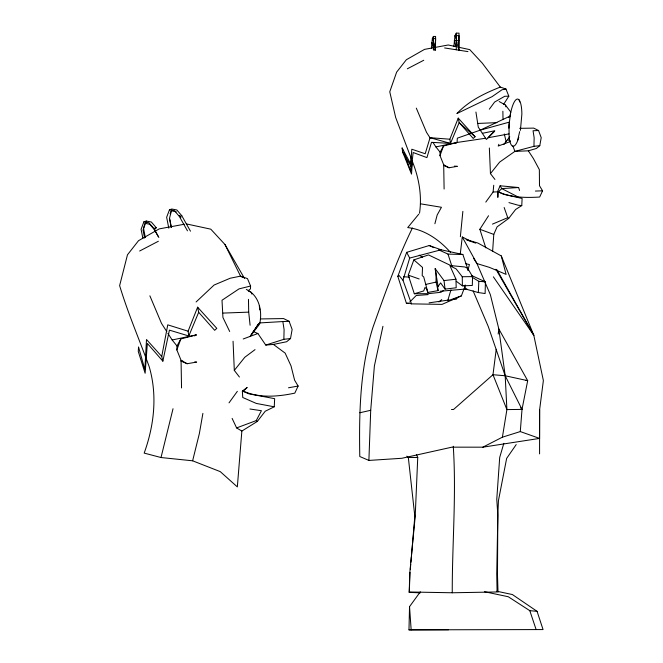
<?xml version="1.0" encoding="UTF-8"?>
<svg xmlns="http://www.w3.org/2000/svg" width="663" height="663" viewBox="0 0 663 663"><rect width="100%" height="100%" fill="white"/><g stroke="black" fill="none" stroke-linecap="round" stroke-linejoin="round"><path stroke-width="0.99" d="M503.822 443.365L499.695 457.462L496.769 499.272L497.838 515.325L496.736 573.909L497.093 591.96L452.257 592.772C452.125 543.95 456.467 495.062 453.268 446.282M412.411 227.989C396.747 260.07 384.888 293.792 372.929 327.373C359.86 369.142 359.031 413.124 359.777 456.509L368.893 460.429L401.861 458.282L451.951 447.16L482.846 447.177L539.574 438.409L539.632 409.701L543.37 380.57L533.798 335.271L501.286 255.935L477.915 243.064L466.13 239.5M539.632 409.701L539.574 453.89M435.434 49.534L435.591 38.421L433.411 38.421M453.873 46.451L454.984 35.645L456.285 33.15L459.011 33.15L458.788 50.587L459.011 35.645L456.285 35.645M433.826 48.399L433.934 43.41M420.408 592.805L409.245 592.399L409.734 573.594L415.204 516.394L417.74 457.462L416.546 454.768M496.728 591.214L512.391 594.545L537.071 611.336L543.055 629.568L408.98 629.85L409.535 606.653L420.317 591.819M253.274 331.558L257.89 333.506L265.747 345.067L283.855 339.315L284.096 329.619L282.852 321.555L259.415 322.939M471.41 275.427L485.415 281.85L485.117 293.535L478.346 292.557L465.045 288.877L464.133 285.496M518.806 137.415L517.256 141.675A23.694 6.124 -84.4 0 1 509.118 136.595L508.993 125.208L510.585 113.141A23.694 6.124 -84.4 0 1 517.637 99.06A23.694 6.124 -84.4 0 1 521.872 114.094L520.422 130.354M512.847 145.852L514.894 151.379L533.939 146.332L534.154 137.821L533.06 130.744L538.563 130.52L541.207 137.672L539.79 145.661L536.392 148.471L528.328 150.816L514.894 151.379L499.645 162.095L490.446 173.615L494.938 179.441M443.406 290.643L440.895 292.284L428.431 293.659L414.309 293.767L408.259 275.137L413.861 259.896L428.513 254.915L450.948 265.614L465.036 266.99L467.912 268.681L472.562 276.612L472.305 285.455L462.401 285.852L456.293 281.278M409.245 592.399L410.049 572.409M465.045 288.877L465.177 284.966M181.538 387.954L181.065 360.316L176.847 349.907L176.988 345.978L180.808 338.967L196.289 334.906L194.532 335.909M368.893 460.429L370.708 410.298L374.396 365.901L382.941 326.32M444.111 189.03L443.696 164.772L439.992 155.631L440.116 152.183L443.472 146.034L457.064 142.462L485.589 138.252M410.952 165.907L410.737 171.004L403.908 152.78M411.035 163.869L411.333 156.733M478.346 292.557L478.819 281.319L472.189 277.267M196.099 301.972L214.099 285.032L230.252 278.211L240.536 276.148L247.481 278.617L250.589 286.035L250.448 288.902L248.177 290.775M274.258 406.809L274.648 398.67L249.097 393.888L242.36 391.062L242.733 397.485L256.283 403.427L274.258 406.809L265.217 411.234L257.36 421.403L241.854 431.066L237.337 486.899L220.24 471.617L192.626 460.802L161.01 457.528L144.178 453.094C154.197 425.431 157.579 395.148 149.167 366.598C139.354 339.597 127.926 313.16 119.63 285.629L127.47 254.799L138.517 240.694L159.228 228.884L184.248 224.251M492.626 251.236L493.778 234.412L497.068 226.887L508.712 218.4L515.615 209.475L521.773 205.588L522.112 198.444L503.432 194.251L498.377 191.831L493.106 192.005L485.797 202.107M508.919 128.199L509.3 122.133L480.252 130.147L457.346 138.161L457.064 142.462L455.282 143.49M412.303 161.954L411.532 174.112L402.607 151.943L402.109 147.99L410.737 164.01L411.806 149.233L425.198 153.741L430.055 137.697L449.862 139.213L458.241 118.13L475.073 136.719L473.2 138.434L459.161 122.605L458.241 118.13M431.381 48.407L432.375 38.421L433.411 36.432L435.591 36.432L435.591 40.551M462.865 211.373L460.362 236.699M482.846 447.177L502.397 437.182L520.289 431.572L522.013 409.402L527.682 380.67L498.833 328.972L490.38 294.745L476.962 263.576L462.268 236.989L460.255 254.194M410.306 569.351L410.745 564.246M410.919 562.207L411.35 557.111M411.524 555.072L414.831 516.311L408.325 457.462L406.817 456.161M493.106 192.005L493.728 185.267M518.615 187.521L501.742 188.599L498.377 191.831L497.838 197.408L497.515 191.764L500.109 185.789L518.615 187.521L519.56 190.455M419.522 213.213C422.182 195.469 418.801 177.286 412.096 160.794M496.231 349.302L492.982 374.719L506.905 409.585L502.397 437.182M498.186 334.053L498.833 328.972L505.189 375.764L506.905 409.585L522.013 409.402L505.189 375.764L488.291 326.577L473.109 290.891M510.071 116.315L510.551 112.71M202.895 413.389L199.356 433.594L192.626 460.802M265.747 345.067L273.413 344.42L286.648 341.743L290.518 338.553L292.126 329.453L289.118 321.298L283.582 318.571L260.344 318.936M161.739 356.47L167.747 324.845L188.085 331.202L188.806 335.984L169.413 330.133L162.858 361.161L147.335 343.417L145.131 373.252L138.277 351.481L138.534 346.94L144.874 369.606L146.498 339.514L161.739 356.47L162.858 361.161M517.596 140.531L519.676 131.63M173.026 408.731L161.01 457.528M434.887 223.738L437.174 214.994L441.45 207.279L420.466 203.814M467.904 270.231L469.429 264.562L465.749 263.741M450.948 289.922L447.699 300.795L461.382 295.889L464.216 288.347M461.382 295.889L442.03 304.383L411.483 303.861L402.98 280.225L409.684 258.073L406.684 252.33L397.833 276.372L406.419 303.356L408.259 303.513M498.883 144.261L498.245 146.042L510.228 141.584M176.847 349.907L180.808 338.967M439.992 155.631L443.472 146.034M158.341 236.666L154.421 229.671L156.261 227.74L151.33 222.006L146.299 221.044L143.564 228.544L145.338 237.52M170.109 213.71L171.137 210.9M146.299 221.044L143.921 221.782L141.078 229.29L142.852 238.216M190.472 231.18L181.778 215.715L176.855 209.98L171.816 209.027L169.488 209.765L166.637 217.273L168.808 228.18M188.085 331.202L197.632 307.193L216.801 328.367L214.671 330.315L198.676 312.29L197.632 307.193M188.806 335.984L198.676 312.29M273.413 344.42L285.148 353.114L290.999 365.835L294.621 380.222L298.126 386.04L294.803 393.126C278.087 396.689 259.299 398.314 243.354 391.129L247.175 387.457L242.36 391.062M528.328 150.816L533.342 158.449L539.35 169.62L539.491 185.715L542.566 190.828L539.657 197.044C525.834 197.847 511.148 197.74 498.377 191.831M462.401 285.852L462.252 276.736L456.144 268.905L449.986 265.83L455.97 279.222L456.185 287.767L445.055 289.126L440.622 282.894L437.713 286.963L438.052 290.634L427.776 292.441L426.69 288.935L425.024 287.477L423.698 290.949L414.309 293.767M457.279 297.604L456.525 299.088L451.702 299.676M232.125 418.386L236.6 427.908L256.258 420.591L261.421 410.712L249.918 408.996M503.532 104.514L508.819 96.185L505.985 89.049L500.316 87.077L482.25 63.109L469.769 49.634L458.034 47.098M485.78 247.846L479.855 229.282L488.532 215.757M250.73 335.561L258.636 323.701L250.1 336.531M516.212 444.583L506.648 458.39L498.443 500.606L497.822 515.159L497.474 574.63L498.012 592.208M503.872 144.526L506.068 141.368L504.303 133.984M229.017 402.847L237.346 391.336M489.335 109.188L494.615 102.044L504.734 96.276L508.819 96.185M505.637 142.189L509.756 136.752M251.376 334.906L259.656 323.975C262.598 311.245 259.216 295.217 246.296 289.424M239.426 377.023L234.312 370.385L244.788 357.266L255.031 349.633M418.767 214.166L407.72 227.583C424.668 229.473 439.395 239.907 450.509 252.363M409.717 302.055L416.248 295.491L428.141 294.621M494.615 131.266L486.385 139.462L478.288 127.172L475.926 112.039M508.62 117.542L510.096 116.1L480.252 130.147M438.881 301.996L441.757 299.568M397.833 276.372L398.993 275.427L402.98 280.225M407.331 68.811L423.756 60.25M139.644 251.012L158.349 241.266M500.316 87.077C484.396 93.375 468.882 100.925 456.89 113.555L492.095 96.649L502.007 89.762L505.985 89.049L504.22 89.215M492.46 224.119L507.75 217.688L508.712 218.4M243.197 338.984L257.89 333.506M169.488 209.765L174.485 210.718L179.375 216.461L181.778 215.715M143.921 221.782L148.926 222.743L153.816 228.478L156.261 227.74M406.684 252.33L429.218 245.534L441.102 249.785L462.865 254.493L468.269 270.454M409.684 258.073L441.102 249.785M250.589 286.035L239.061 288.869L222.006 300.248L222.934 317.494L229.688 331.483M413.861 259.896L422.513 267.429L422.207 275.675L423.69 276.869L425.754 284.419L436.063 282.073L436.022 274.076L435.177 268.664L444.019 280.573L445.055 289.126M406.419 303.356L408.01 302.991L411.483 303.861M359.777 412.767L370.708 410.298M433.13 142.628L435.881 146.913L457.064 142.462M167.896 333.34L172.156 339.978L196.289 334.906M482.341 133.321L494.797 130.76L487.976 137.771L508.977 133.893M288.488 387.789L298.126 386.04M445.553 165.543L443.588 165.41L449.042 167.764L457.362 166.314L454.412 166.123M182.905 361.178L180.941 361.045L187.157 363.722L196.638 362.081L194.673 361.948M429.094 302.834L448.81 300.032M533.939 146.332L539.79 145.661M283.855 339.315L290.518 338.553M444.019 280.573L455.97 279.222M440.033 291.272L466.851 288.919M477.965 123.442L496.927 122.638M223.099 313.085L248.7 312.14L250.092 325.243M282.852 321.555L289.118 321.298M535.414 191.06L542.566 190.828M519.659 128.34L533.698 128.116L538.563 130.52M462.252 276.736L472.562 276.612M451.478 409.502L453.542 409.477L492.982 374.719L505.189 375.764L527.682 380.67L525.643 380.322M408.98 629.85L448.569 629.759M456.078 40.625L454.304 40.625L455.953 46.451M456.79 42.614L456.285 40.625L458.92 40.625M408.325 457.462L417.74 457.462M409.286 591.984L452.257 592.772M438.608 249.818L447.997 254.095L462.865 254.493M403.477 276.778L409.469 277.093M478.819 281.319L485.415 281.85M484.512 591.719L508.264 596.741L529.803 610.673L537.071 611.336M521.773 205.588L518.284 205.248L508.952 202.621M444.624 47.951L467.945 51.606M433.411 36.432L433.411 49.733L435.516 50.065L435.516 42.407M456.078 46.675L448.254 44.985L424.527 49.377L406.344 59.745L396.64 72.126L389.761 91.784L395.67 117.484L411.383 158.888M176.259 211.837L171.477 210.801L169.546 218.11L171.319 227.011M186.253 223.887L210.768 229.166L224.981 244.523L244.556 278.518M430.055 137.697L450.492 143.407L459.161 122.605L475.073 136.719M433.411 49.733L434.182 49.982M467.009 240.081L475.719 243.114M408.259 275.137L419.173 278.974M520.289 431.572L539.574 438.409M479.855 229.282L493.778 234.412M248.6 291.206L250.44 291.902M507.609 139.744L510.261 140.863M429.218 245.534L433.917 247.672M462.268 236.989L470.531 241.092M518.052 196.944L501.742 188.599L500.109 185.789M499.181 101.538L505.413 105.011L510.841 112.155M443.696 164.772L449.042 167.764M181.065 360.316L187.157 363.722M242.948 277.565L240.536 276.148L224.981 244.523M236.6 427.908L241.854 431.066M419.215 255.147L422.522 257.211M256.258 420.591L257.36 421.403M456.318 36.971L454.984 35.645L456.641 39.788M433.793 39.846L432.375 38.421L433.958 42.407M154.421 229.671L149.755 224.293L144.973 223.265L143.042 230.127L144.617 238.05M520.687 407.828L522.013 409.402M435.881 146.913L440.116 152.183M172.156 339.978L176.988 345.978M179.167 215.467L180.924 217.646M493.371 276.836L533.798 335.271L496.935 269.775M473.614 258.404L476.962 263.576L489.485 267.388L506.101 274.391L501.286 255.935M430.37 138.343L426.524 132.351L416.314 108.144M166.827 331.682L161.499 323.387L149.879 295.822M402.607 151.943L411.532 167.117L413.148 152.507L426.914 157.612L431.514 142.33L450.492 143.407L449.862 139.213M495.941 269.277L533.798 335.271M179.375 216.461L187.455 230.832M153.816 228.478L158.863 237.462M402.109 147.99L403.195 150.866M504.153 207.511L507.75 217.688M529.803 610.673L536.11 629.527M447.997 254.095L451.992 266.526M431.828 42.407L433.312 47.653M505.413 105.011L505.919 106.859M251.36 292.25L251.865 294.09M456.285 40.625L458.92 50.189M435.516 50.065L433.411 42.407L433.867 44.206M425.754 284.419L427.776 292.441M436.063 282.073L438.052 290.634M169.471 218.517L171.253 227.492M435.177 268.664L438.044 286.3M259.324 305.842L259.755 309.894M409.535 606.653L411.159 629.85M489.352 148.015L490.446 173.615M233.061 341.23L234.312 370.385M502.877 111.243L503.018 119.415M248.468 299.344L248.7 312.14M456.285 33.15L456.285 49.775M518.599 99.574A23.296 3.29 -82 0 1 519.668 101.969"/></g></svg>
